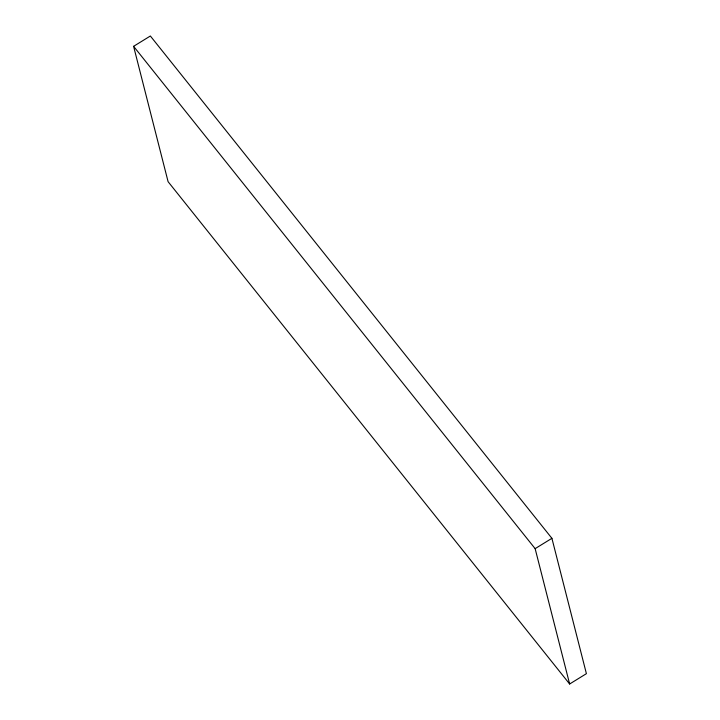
<?xml version="1.0" encoding="UTF-8"?>
<svg xmlns="http://www.w3.org/2000/svg" width="720" height="720" viewBox="0 0 720 720"><rect width="100%" height="100%" fill="white"/><g stroke="black" fill="none" stroke-linecap="round" stroke-linejoin="round"><path stroke-width="1.08" d="M133.596 46.332L150.363 36L551.907 538.317L586.404 673.668L569.637 684L168.093 181.683L133.596 46.332L535.14 548.649L569.637 684M535.14 548.649L551.907 538.317"/></g></svg>
